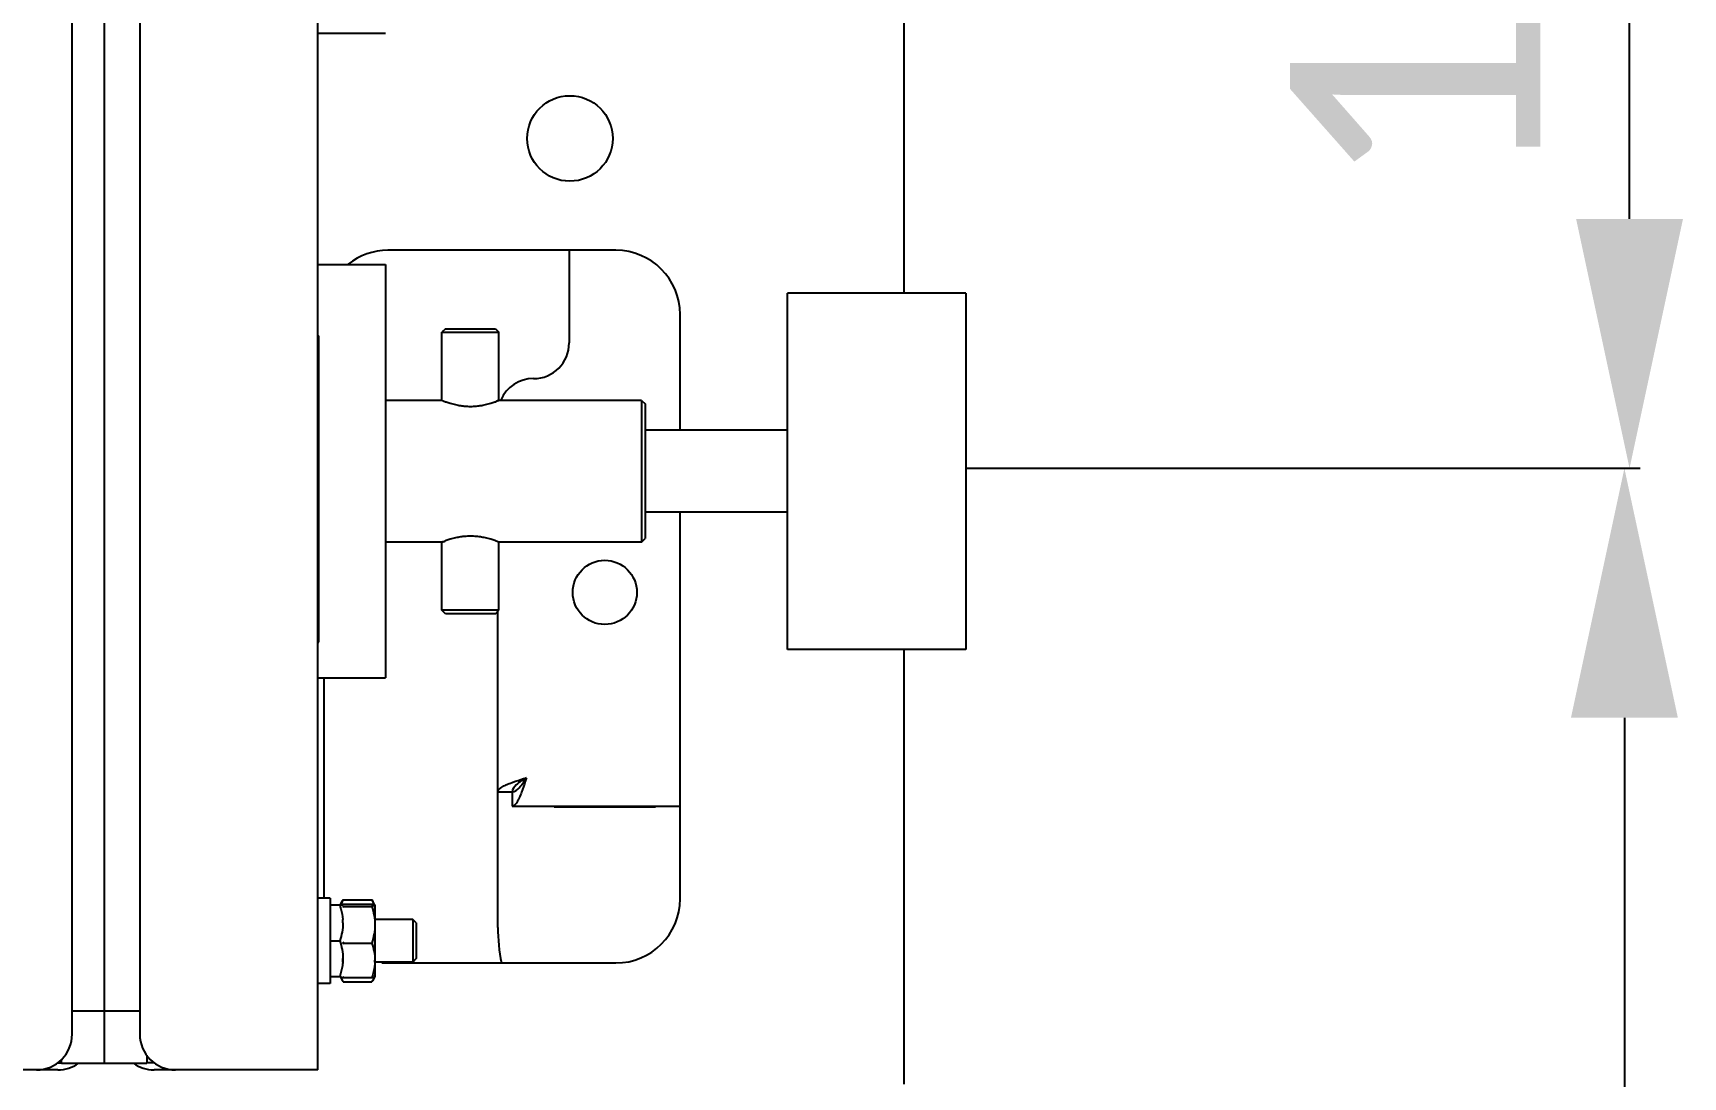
# Model space of a CAD drawing. Header units: millimetres. Extents: x 6781 to 13993, y -7973 to 4183.
# Drawn here: x 9054.8 to 9286.4, y -5950.4 to -5803.9 of the extents above; entities that cross this region are included whole.
import ezdxf

# ---------------------------------------------------------------- set-up
doc = ezdxf.new("R2010")
doc.units = ezdxf.units.MM
doc.header["$LTSCALE"] = 307.34
doc.header["$PDMODE"] = 3
doc.header["$PDSIZE"] = 8
doc.layers.get('0').update_dxf_attribs({"linetype": 'CONTINUOUS'})
doc.layers.get('Defpoints').update_dxf_attribs({"linetype": 'CONTINUOUS'})
doc.styles.get("Standard").update_dxf_attribs({"font": 'calibri.ttf'})
doc.dimstyles.new('DIMSTYLE_2', dxfattribs={"dimtxt": 35, "dimasz": 35, "dimexe": 1.5, "dimexo": 1, "dimgap": 0.875, "dimtad": 1, "dimdec": 0, "dimdsep": 46, "dimtxsty": 'Standard', "dimblk": '_FILLED', "dimblk1": '_FILLED', "dimblk2": '_FILLED', "dimcen": 0.09, "dimazin": 2, "dimtp": 0.01, "dimtm": 0.01, "dimtfac": 1, "dimtdec": 0, "dimtofl": 0, "dimtmove": 0, "dimatfit": 3, "dimldrblk": '_FILLED', "dimfxl": 1, "dimtolj": 1, "dimarcsym": 0})

# ---------------------------------------------------------------- blocks, each defined once
blk = doc.blocks.new('_FILLED')
at = {"color": 0, "linetype": 'ByBlock'}
blk.add_solid([(0, 0), (-1, 0.2143), (-1, -0.2143)], dxfattribs=at)
blk = doc.blocks.new('*D1029')
at = {"color": 0, "linetype": 'Continuous', "lineweight": -2}
for p, q in [((9147.17, -5711.32), (9280.37, -5711.32)), ((9278.87, -5829.98), (9278.87, -5746.32)), ((9212.54, -5864.98), (9280.37, -5864.98))]:
    blk.add_line(p, q, dxfattribs=at)
at = {"layer": 'Defpoints', "color": 0}
for p in [(9146.17, -5711.32), (9278.87, -5711.32), (9211.54, -5864.98)]:
    blk.add_point(p, dxfattribs=at)
at = {"color": 0, "linetype": 'ByBlock', "lineweight": -2, "xscale": 35, "yscale": 35, "zscale": 35}
for p, rotation in [((9278.87, -5711.32), 90), ((9278.87, -5864.98), 270)]:
    blk.add_blockref('_FILLED', p, dxfattribs=dict(at, rotation=rotation))
at = {"color": 0, "insert": (9231.33, -5785.18), "char_height": 35, "attachment_point": 2, "rotation": 90, "line_spacing_factor": 0.9}
blk.add_mtext('\\A1;154', dxfattribs=at)
blk = doc.blocks.new('*D1044')
at = {"color": 0, "linetype": 'Continuous', "lineweight": -2}
for p, q in [((9186.72, -5864.98), (9279.65, -5864.98)), ((9278.15, -5899.98), (9278.15, -6715.39)), ((9186.72, -6750.39), (9279.65, -6750.39))]:
    blk.add_line(p, q, dxfattribs=at)
at = {"layer": 'Defpoints', "color": 0}
for p in [(9185.72, -5864.98), (9185.72, -6750.39), (9278.15, -6750.39)]:
    blk.add_point(p, dxfattribs=at)
at = {"color": 0, "linetype": 'ByBlock', "lineweight": -2, "xscale": 35, "yscale": 35, "zscale": 35}
for p, rotation in [((9278.15, -5864.98), 90), ((9278.15, -6750.39), 270)]:
    blk.add_blockref('_FILLED', p, dxfattribs=dict(at, rotation=rotation))
at = {"color": 0, "insert": (9259.7, -6307.69), "char_height": 35, "attachment_point": 5, "rotation": 90}
blk.add_mtext('\\A1;\\A1;F', dxfattribs=at)

msp = doc.modelspace()

# ---------------------------------------------------------------- linework, layer by layer
at = {"color": 0, "linetype": 'Continuous'}
for p, q in [((9060.31696, -5944.39094), (9060.31696, -5672.39094)), ((9069.81696, -5672.39094), (9069.81696, -5944.39094)), ((9094.81696, -5949.39094), (9094.81696, -5671.39094)), ((9064.81696, -5682.39485), (9064.81696, -5948.43638)), ((9177.06696, -5840.39485), (9177.06696, -5736.39485)), ((9094.81696, -5803.8946), (9104.31696, -5803.8946)), ((9136.62696, -5834.39094), (9104.62696, -5834.39094)), ((9130.06696, -5834.39094), (9130.06696, -5847.39094)), ((9094.81696, -5836.39429), (9104.31696, -5836.39429)), ((9104.31696, -5836.39429), (9104.31696, -5894.39429)), ((9160.71696, -5890.39485), (9160.71696, -5840.39485)), ((9185.71696, -5840.39485), (9160.71696, -5840.39485)), ((9185.71696, -5840.39485), (9185.71696, -5890.39485)), ((9145.62696, -5859.64485), (9145.62696, -5843.39094)), ((9094.81696, -5846.39094), (9094.91696, -5846.39094)), ((9094.91696, -5889.39094), (9094.91696, -5846.39094)), ((9112.71696, -5845.39485), (9112.21696, -5845.89485)), ((9112.21696, -5855.44485), (9112.21696, -5845.89485)), ((9112.21696, -5845.89485), (9120.21696, -5845.89485)), ((9112.71696, -5845.39485), (9119.71696, -5845.39485)), ((9119.71696, -5845.39485), (9120.21696, -5845.89485)), ((9120.21696, -5855.44485), (9120.21696, -5845.89485)), ((9112.21696, -5855.44485), (9104.31696, -5855.44485)), ((9112.31287, -5855.483), (9112.21696, -5855.44485)), ((9120.21696, -5855.44485), (9120.12102, -5855.48301)), ((9140.21696, -5855.44485), (9120.21696, -5855.44485)), ((9140.21696, -5855.44485), (9140.21696, -5875.34485)), ((9140.21696, -5855.44485), (9140.71696, -5855.94485)), ((9140.71696, -5855.94485), (9140.71696, -5874.84485)), ((9160.71696, -5859.64485), (9140.71696, -5859.64485)), ((9185.71696, -5864.98014), (9198.25531, -5864.98014)), ((9160.71696, -5871.14485), (9140.71696, -5871.14485)), ((9145.62696, -5925.39094), (9145.62696, -5871.14485)), ((9112.21696, -5875.34485), (9104.31696, -5875.34485)), ((9112.21696, -5875.34485), (9112.31279, -5875.30673)), ((9112.21696, -5884.89485), (9112.21696, -5875.34485)), ((9120.1211, -5875.30672), (9120.21696, -5875.34485)), ((9120.21696, -5884.89485), (9120.21696, -5875.34485)), ((9140.21696, -5875.34485), (9120.21696, -5875.34485)), ((9140.21696, -5875.34485), (9140.71696, -5874.84485)), ((9112.71696, -5885.39485), (9112.21696, -5884.89485)), ((9120.21696, -5884.89485), (9112.21696, -5884.89485)), ((9119.71696, -5885.39485), (9112.71696, -5885.39485)), ((9119.71696, -5885.39485), (9120.21696, -5884.89485)), ((9120.06696, -5929.39094), (9120.06696, -5885.04485)), ((9094.81696, -5889.39094), (9094.91696, -5889.39094)), ((9185.71696, -5890.39485), (9160.71696, -5890.39485)), ((9177.06696, -5951.39094), (9177.06696, -5890.39485)), ((9094.81696, -5894.39429), (9104.31696, -5894.39429)), ((9095.62696, -5894.39429), (9095.62696, -5925.28094)), ((9120.06696, -5910.39094), (9122.06696, -5910.39094)), ((9122.06696, -5910.39094), (9122.06696, -5912.39094)), ((9122.06696, -5912.39094), (9145.62696, -5912.39094)), ((9127.96696, -5912.39094), (9127.96696, -5912.49094)), ((9127.96696, -5912.49094), (9142.16696, -5912.49094)), ((9142.16696, -5912.49094), (9142.16696, -5912.39094)), ((9096.51696, -5925.28094), (9094.81696, -5925.28094)), ((9096.51696, -5925.28118), (9096.51696, -5937.28094)), ((9098.31696, -5926.28094), (9096.51696, -5926.28094)), ((9097.9212, -5926.27359), (9098.27996, -5925.65219)), ((9098.36354, -5925.51366), (9098.27999, -5925.6522)), ((9098.36354, -5925.51366), (9102.37037, -5925.51366)), ((9098.36354, -5926.13167), (9102.37037, -5926.13167)), ((9098.36354, -5926.44495), (9102.37037, -5926.44495)), ((9102.45392, -5925.6522), (9102.37037, -5925.51366)), ((9102.8127, -5926.27357), (9102.45395, -5925.65219)), ((9102.81274, -5926.27357), (9102.81696, -5926.28831)), ((9102.81696, -5926.28831), (9102.81696, -5936.28094)), ((9108.11696, -5928.28094), (9102.81696, -5928.28094)), ((9108.11696, -5928.28094), (9108.11696, -5934.28094)), ((9108.61696, -5928.78094), (9108.11696, -5928.28094)), ((9108.61696, -5928.78094), (9108.61696, -5933.78094)), ((9096.51696, -5931.28094), (9097.87037, -5931.28094)), ((9098.36354, -5931.59422), (9102.37037, -5931.59422)), ((9098.31696, -5933.78094), (9098.31696, -5934.28094)), ((9108.11696, -5934.28094), (9102.81696, -5934.28094)), ((9104.62696, -5934.39094), (9136.62696, -5934.39094)), ((9108.61696, -5933.78094), (9108.11696, -5934.28094)), ((9096.51696, -5936.28094), (9097.92117, -5936.28094)), ((9097.91696, -5936.28094), (9098.27996, -5936.90969)), ((9098.36354, -5936.43022), (9102.37037, -5936.43022)), ((9102.81696, -5936.28094), (9102.45395, -5936.90969)), ((9096.51696, -5937.28094), (9094.81696, -5937.28094)), ((9098.36354, -5937.04823), (9098.27999, -5936.90969)), ((9098.36354, -5937.04823), (9102.37037, -5937.04823)), ((9102.45392, -5936.90969), (9102.37037, -5937.04823)), ((9069.81696, -5941.14717), (9060.31696, -5941.14717)), ((9058.81696, -5948.43638), (9058.81696, -5947.95374)), ((9070.81696, -5947.32151), (9070.81696, -5948.43638)), ((9058.31696, -5949.39094), (9035.31696, -5949.39094)), ((9058.24242, -5948.39485), (9058.81696, -5948.39485)), ((9058.81696, -5948.43638), (9070.81696, -5948.43638)), ((9071.89075, -5948.39429), (9070.81696, -5948.39429)), ((9094.81696, -5949.39094), (9071.81696, -5949.39094))]:
    msp.add_line(p, q, dxfattribs=at)
for centre, radius in [((9130.17279, -5818.69098), 6), ((9135.06696, -5882.39094), 4.5)]:
    msp.add_circle(centre, radius, dxfattribs=at)
for centre, radius, start, end in [((9104.62696, -5843.39094), 9, 90, 128.373023), ((9136.62696, -5843.39094), 9, 0, 90), ((9125.06696, -5847.39094), 5, 270, 0), ((9125.06696, -5857.39094), 5, 90, 156.8430073), ((9118.21024, -5840.51197), 16.09071, 248.4921519, 248.7000451), ((9117.33887, -5842.74356), 13.69503, 248.7051496, 249.7888908), ((9117.29402, -5842.87157), 13.55941, 249.7798379, 250.5826005), ((9117.05901, -5843.53717), 12.85354, 250.5842417, 252.0009183), ((9115.39595, -5843.60282), 12.78462, 287.9975709, 289.427061), ((9115.11866, -5842.81783), 13.61716, 289.4287968, 290.2181146), ((9114.51436, -5841.24811), 15.29927, 291.2941817, 291.5002408), ((9116.87725, -5844.09896), 12.26308, 251.9975019, 253.3441498), ((9116.67061, -5844.79093), 11.54091, 253.3423792, 255.2118763), ((9116.51382, -5845.38486), 10.92664, 255.2118541, 257.2998633), ((9116.3825, -5845.96832), 10.32858, 257.2989368, 259.4252464), ((9116.29678, -5846.42704), 9.86192, 259.4257273, 262.5474079), ((9116.23839, -5846.86991), 9.41522, 262.5501818, 264.5733341), ((9116.21964, -5847.0769), 9.20738, 264.5676567, 269.9833), ((9116.214, -5847.07322), 9.21106, 270.0184063, 275.4310652), ((9116.19631, -5846.87396), 9.4111, 275.4234493, 277.4216777), ((9116.1385, -5846.43422), 9.85463, 277.4247307, 280.5728174), ((9116.05562, -5845.99101), 10.30552, 280.5736342, 282.692321), ((9115.91444, -5845.36399), 10.94824, 282.6921423, 284.7859873), ((9115.75489, -5844.75787), 11.57501, 284.7838894, 286.6449539), ((9115.57607, -5844.15829), 12.20068, 286.6430043, 287.9990943), ((9118.07354, -5889.93202), 15.71896, 111.3329849, 111.5004269), ((9117.30296, -5887.93969), 13.5827, 109.4099144, 110.2128113), ((9117.04615, -5887.21214), 12.81116, 107.9971405, 109.4080092), ((9116.85873, -5886.63318), 12.20262, 106.578544, 108.0000899), ((9116.672, -5886.00549), 11.54775, 104.7780368, 106.5792174), ((9116.51607, -5885.4127), 10.9348, 102.6657416, 104.7802739), ((9116.37845, -5884.80033), 10.30714, 100.5670081, 102.665726), ((9116.28589, -5884.2971), 9.79548, 96.6427273, 100.5745818), ((9116.22887, -5883.83049), 9.3254, 95.4140673, 96.6264255), ((9116.21981, -5883.71485), 9.20943, 90.0177694, 95.4258187), ((9116.21418, -5883.71428), 9.20885, 84.5746716, 89.9827243), ((9116.20622, -5883.81826), 9.31312, 83.4823536, 84.5864351), ((9116.14965, -5884.2862), 9.78446, 79.4232194, 83.4642256), ((9116.0543, -5884.80577), 10.3127, 77.3570189, 79.4323466), ((9115.91917, -5885.40793), 10.92984, 75.2194406, 77.3567353), ((9115.76385, -5885.99828), 11.54028, 73.429587, 75.2215344), ((9115.57142, -5886.64527), 12.21528, 71.9987062, 73.4299857), ((9115.38706, -5887.21505), 12.81414, 70.5927226, 72.0020286), ((9115.13151, -5887.93908), 13.58195, 69.7842743, 70.5908411), ((9115.06407, -5888.12932), 13.78377, 68.6602647, 69.7944643), ((9114.14437, -5890.48144), 16.30931, 68.498039, 68.6577467), ((9099.41388, -5920.85277), 5.68996, 258.8559425, 259.3624063), ((9109.75334, -5930.13235), 11.97182, 162.0608705, 162.8448306), ((9136.62696, -5925.39094), 9, 270, 0), ((9091.75936, -5928.78217), 6.5576, 0.0106788, 4.2825704), ((9145.06696, -5929.39094), 25, 180, 191.5424876), ((9109.75349, -5927.90677), 11.97198, 197.155111, 197.939131), ((9108.52907, -5935.09848), 10.75258, 160.9799121, 161.804632), ((9091.75924, -5933.77972), 6.55772, 355.7132422, 359.9892912), ((9096.72015, -5934.01183), 6.0968, 357.4726671, 359.9964039), ((9104.62696, -5925.39094), 9, 264.564799, 270), ((9108.52548, -5932.92717), 10.74879, 198.1852894, 199.0201906), ((9055.31696, -5944.39094), 5, 270, 0), ((9074.81696, -5944.39094), 5, 180, 270), ((9058.31696, -5944.39094), 5, 270, 305.3683183), ((9071.81696, -5944.39094), 5, 234.6315572, 270)]:
    msp.add_arc(centre, radius, start, end, dxfattribs=at)
for points, knots in [([(9120.07039, -5855.50287), (9120.05347, -5855.50946), (9119.97181, -5855.54111), (9119.88983, -5855.57196), (9119.82468, -5855.59594)], [0, 0, 0, 0, 0.207301008, 1, 1, 1, 1]), ([(9112.35518, -5875.29009), (9112.3725, -5875.28333), (9112.45719, -5875.25045), (9112.54222, -5875.21842), (9112.61002, -5875.19346)], [0, 0, 0, 0, 0.204693554, 1, 1, 1, 1]), ([(9122.05856, -5909.0607), (9122.21491, -5909.00316), (9122.88033, -5908.76779), (9123.55321, -5908.55448), (9124.06696, -5908.39094)], [0, 0, 0, 0, 0.236066126, 1, 1, 1, 1]), ([(9122.06696, -5910.39094), (9122.45327, -5910.39094), (9123.03803, -5909.89923), (9123.58836, -5909.13938), (9123.90329, -5908.64802), (9124.06696, -5908.39094)], [0, 0, 0, 0, 0.400698643, 0.683899167, 1, 1, 1, 1]), ([(9124.06696, -5908.39094), (9123.80988, -5908.55461), (9123.31851, -5908.86954), (9122.55867, -5909.41987), (9122.06696, -5910.00463), (9122.06696, -5910.39094)], [0, 0, 0, 0, 0.316100809, 0.599301332, 1, 1, 1, 1]), ([(9124.06696, -5908.39094), (9124.0113, -5908.56579), (9123.79711, -5909.23818), (9123.57758, -5909.90924), (9123.3972, -5910.39934)], [0, 0, 0, 0, 0.259993506, 1, 1, 1, 1]), ([(9120.06696, -5910.39094), (9120.06696, -5910.27122), (9120.2137, -5909.98826), (9120.64869, -5909.67801), (9121.28128, -5909.3573), (9121.78025, -5909.16314), (9122.05856, -5909.0607)], [0, 0, 0, 0, 0.144694483, 0.353567702, 0.641598667, 1, 1, 1, 1]), ([(9123.3972, -5910.39934), (9123.29476, -5910.67764), (9123.1006, -5911.17662), (9122.77988, -5911.80921), (9122.46964, -5912.24419), (9122.18668, -5912.39094), (9122.06696, -5912.39094)], [0, 0, 0, 0, 0.358401323, 0.646432297, 0.855305524, 1, 1, 1, 1]), ([(9097.87037, -5926.28094), (9097.92497, -5926.44473), (9098.12776, -5927.10029), (9098.26036, -5927.78011), (9098.29865, -5928.29248)], [0, 0, 0, 0, 0.25150614, 1, 1, 1, 1]), ([(9097.91802, -5926.28094), (9097.91839, -5926.27969), (9097.91931, -5926.27716), (9097.92053, -5926.27476), (9097.92122, -5926.27357)], [0, 0, 0, 0, 0.486944363, 1, 1, 1, 1]), ([(9097.92122, -5926.27357), (9097.93092, -5926.25676), (9097.97983, -5926.22878), (9098.07136, -5926.19646), (9098.20532, -5926.16278), (9098.30694, -5926.14231), (9098.36354, -5926.13167)], [0, 0, 0, 0, 0.123982816, 0.336045339, 0.632049335, 1, 1, 1, 1]), ([(9098.06362, -5926.20054), (9098.08277, -5926.14226), (9098.16724, -5925.90684), (9098.27454, -5925.68003), (9098.36354, -5925.51366)], [0, 0, 0, 0, 0.245380545, 1, 1, 1, 1]), ([(9102.37037, -5925.51366), (9102.40043, -5925.56984), (9102.5146, -5925.79221), (9102.61214, -5926.02357), (9102.6703, -5926.20055)], [0, 0, 0, 0, 0.254861601, 1, 1, 1, 1]), ([(9102.37037, -5926.13167), (9102.42697, -5926.14231), (9102.52859, -5926.16278), (9102.66255, -5926.19646), (9102.75408, -5926.22878), (9102.80299, -5926.25676), (9102.81269, -5926.27357)], [0, 0, 0, 0, 0.367950732, 0.663954708, 0.876017244, 1, 1, 1, 1]), ([(9102.81696, -5926.28831), (9102.81696, -5926.30506), (9102.77139, -5926.34274), (9102.68299, -5926.37299), (9102.54122, -5926.41189), (9102.43216, -5926.43333), (9102.37037, -5926.44495)], [0, 0, 0, 0, 0.103885335, 0.306370606, 0.609976914, 1, 1, 1, 1]), ([(9102.37037, -5926.44495), (9102.5053, -5926.86182), (9102.73109, -5927.70871), (9102.81696, -5928.58398), (9102.81696, -5929.01958)], [0, 0, 0, 0, 0.501471031, 1, 1, 1, 1]), ([(9098.31696, -5928.78094), (9098.31696, -5929.20402), (9098.2309, -5930.0549), (9098.00517, -5930.87656), (9097.87037, -5931.28094)], [0, 0, 0, 0, 0.49812774, 1, 1, 1, 1]), ([(9102.81696, -5929.01958), (9102.81696, -5929.45518), (9102.73109, -5930.33045), (9102.5053, -5931.17734), (9102.37037, -5931.59422)], [0, 0, 0, 0, 0.498529044, 1, 1, 1, 1]), ([(9097.87037, -5931.28094), (9098.00517, -5931.68533), (9098.2309, -5932.50699), (9098.31696, -5933.35786), (9098.31696, -5933.78094)], [0, 0, 0, 0, 0.501872335, 1, 1, 1, 1]), ([(9102.37037, -5931.59422), (9102.50501, -5931.98487), (9102.73068, -5932.77878), (9102.81696, -5933.60289), (9102.81696, -5934.01222)], [0, 0, 0, 0, 0.502354529, 1, 1, 1, 1]), ([(9098.29861, -5934.2699), (9098.28586, -5934.44042), (9098.20828, -5935.12308), (9098.03338, -5935.79193), (9097.87037, -5936.28094)], [0, 0, 0, 0, 0.249097438, 1, 1, 1, 1]), ([(9102.81102, -5934.28068), (9102.80299, -5934.46289), (9102.73794, -5935.1939), (9102.54978, -5935.90966), (9102.37037, -5936.43022)], [0, 0, 0, 0, 0.248828589, 1, 1, 1, 1]), ([(9097.92122, -5936.28832), (9097.93092, -5936.30512), (9097.97983, -5936.33311), (9098.07136, -5936.36543), (9098.20532, -5936.3991), (9098.30694, -5936.41958), (9098.36354, -5936.43022)], [0, 0, 0, 0, 0.123982816, 0.336045339, 0.632049335, 1, 1, 1, 1]), ([(9098.27996, -5936.90969), (9098.25347, -5936.86381), (9098.15389, -5936.68317), (9098.07014, -5936.49328), (9098.02205, -5936.34769)], [0, 0, 0, 0, 0.256825174, 1, 1, 1, 1]), ([(9102.37037, -5936.43022), (9102.42697, -5936.41958), (9102.52859, -5936.3991), (9102.66255, -5936.36543), (9102.75408, -5936.33311), (9102.80299, -5936.30512), (9102.81269, -5936.28832)], [0, 0, 0, 0, 0.367950732, 0.663954708, 0.876017244, 1, 1, 1, 1]), ([(9102.71186, -5936.34769), (9102.69609, -5936.39542), (9102.62516, -5936.58929), (9102.53198, -5936.77454), (9102.45395, -5936.90969)], [0, 0, 0, 0, 0.243623389, 1, 1, 1, 1])]:
    msp.add_open_spline(points, degree=3, knots=knots, dxfattribs=at)

# ---------------------------------------------------------------- dimensions: what is measured, and where the dimension line sits
dim = msp.add_linear_dim(base=(9278.8713, -5711.32028), p1=(9211.54102, -5864.98014), p2=(9146.16949, -5711.32028), angle=90, dimstyle='DIMSTYLE_2', dxfattribs=at)
dim.commit()
dim.dimension.update_dxf_attribs({"geometry": '*D1029', "text_midpoint": (9278.8713, -5785.17986), "dimtype": 160})
dim = msp.add_linear_dim(base=(9278.15184, -6750.39485), p1=(9185.71696, -5864.98014), p2=(9185.71696, -6750.39485), angle=90, text='\\A1;F', dimstyle='DIMSTYLE_2', override={"dimtxsty": 'Standard', "dimldrblk": '_FILLED'}, dxfattribs=at)
dim.commit()
dim.dimension.update_dxf_attribs({"geometry": '*D1044', "text_midpoint": (9259.69607, -6307.6875)})

doc.saveas('drawing.dxf')
